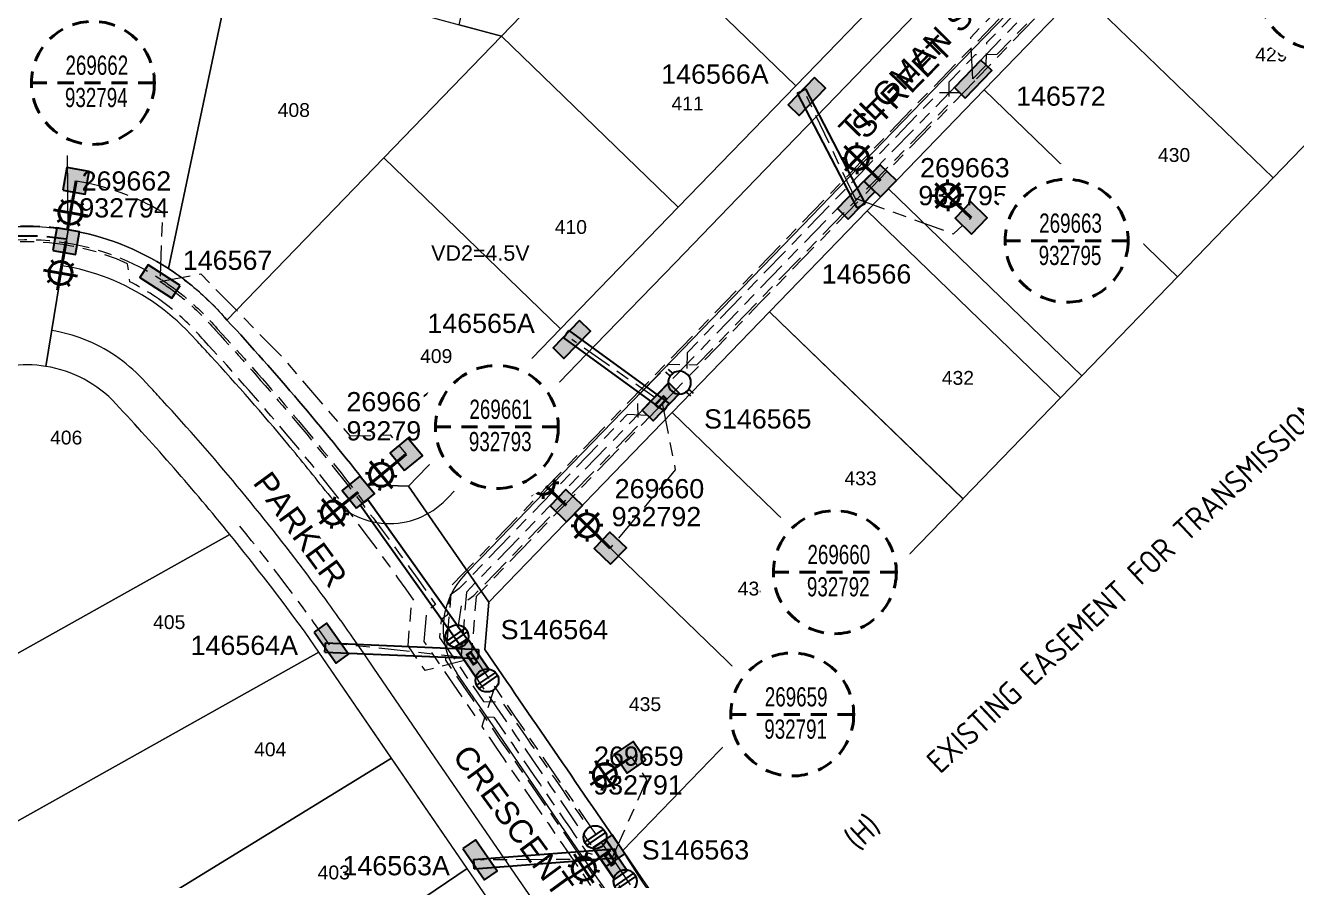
# Model space of a CAD drawing. Header units: metres. Extents: x 286940 to 288014, y 6148948 to 6150082.
# Drawn here: x 287257.1 to 287422.5, y 6149432.1 to 6149543.3 of the extents above; entities that cross this region are included whole.
import ezdxf
from ezdxf.enums import TextEntityAlignment as Align

# ---------------------------------------------------------------- set-up
doc = ezdxf.new("R2010")
doc.units = ezdxf.units.M
for name, pattern in [('Cable Exist UG', [8.2, 4, -1.2, 1.8, -1.2]), ('Dash', [5, 3, -2]), ('DASHED', [0.75, 0.5, -0.25]), ('IE Trench LV', [6.5, 5, -1.5])]:
    doc.linetypes.add(name, pattern=pattern)
doc.layers.get('0').update_dxf_attribs({"color": 6})
for name, color, linetype in [('_User Dimensions', 7, 'Continuous'), ('_User Miscellaneous10', 7, 'Continuous'), ('_User Miscellaneous12', 7, 'Continuous'), ('_User Stage 5 Easements', 7, 'Continuous'), ('_User Stage 5 HV', 7, 'Continuous'), ('_User Stage 5 LV', 7, 'Continuous'), ('Equip_LV_EXT', 7, 'Continuous'), ('Equip_SP_SL_EXT', 7, 'Continuous'), ('Notes', 7, 'Continuous'), ('Notes_LV_MISC', 7, 'Continuous'), ('Notes_SL_MISC', 7, 'Continuous'), ('Panels_LV_SL_NEW', 2, 'Continuous'), ('SupportsUG_SP_LV_SL_EXT', 7, 'Continuous'), ('UG_Details_SP_MISC', 7, 'Continuous')]:
    doc.layers.add(name, color=color, linetype=linetype)
doc.layers.add('_User Kerbs', color=2, linetype='Continuous', lineweight=5)
doc.layers.add('Cadastre Roads_SP_NEW', color=251, linetype='Continuous', lineweight=5)
doc.styles.add('COLUMN_LABEL', font='arial.ttf')
doc.styles.add('iecARIAL', font='arial.ttf', dxfattribs={"height": 2})
doc.styles.add('LotNum', font='isocp.shx', dxfattribs={"height": 1.8})
doc.styles.add('POLE_LABEL', font='arial.ttf')
doc.styles.add('RoadName', font='arial.ttf', dxfattribs={"height": 2.5})
doc.styles.get("Standard").update_dxf_attribs({"font": 'arial.ttf'})
doc.linetypes.add('Cable New UG', pattern='A,7,-0.25,["x",Standard,S=2,R=0,X=0.2,Y=-0.8],-2.1', length=9.35)

# ---------------------------------------------------------------- blocks, each defined once
blk = doc.blocks.new('*U91')
for tag, height, flags, p in [('ASSET_NUM', 2.5, 8, (2, 4)), ('STREET_CODE', 0.2, 9, (1.5, 2))]:
    blk.add_attdef(tag, text='', height=height, dxfattribs=dict(flags=flags)).set_placement(p, align=Align.MIDDLE_LEFT)
blk.add_wipeout([(-2.47, 0.99), (2.47, 0.99), (2.47, -0.99), (-2.47, -0.99)])
at = {"lineweight": -3}
blk.add_lwpolyline([(-2.47, 0.99), (2.47, 0.99), (2.47, -0.99), (-2.47, -0.99)], close=True, dxfattribs=at)
for tag, flags, p in [('OWNED_BY', 9, (1.5, 1.8)), ('OPERATED_BY', 9, (1.5, 1.6)), ('STATE', 9, (1.5, 1.2)), ('SUPPORT_TYPE', 9, (1.5, 1)), ('SUBURB', 9, (1.5, 0.2)), ('STREETNAME', 9, (1.5, 0)), ('MAINTAINED_BY', 9, (1.5, 1.4)), ('USAGE', 9, (1.5, 0.8)), ('LEGEND', 9, (1.5, 0.6)), ('PARENT', 9, (1.5, 0.4)), ('Z', 1, (1.5, -0.6)), ('LOCATION', 9, (1.5, -0.2)), ('NOTES', 9, (1.5, -0.4))]:
    blk.add_attdef(tag, text='', height=0.2, dxfattribs=dict(flags=flags)).set_placement(p, align=Align.MIDDLE_LEFT)
blk = doc.blocks.new('*U90')
for tag, p, flags in [('OPERATED_BY', (1.05, -2.9), 9), ('ORIENTATION', (1.06, -3.43), 9), ('OWNED_BY', (1.06, -3.19), 9), ('MAINTAINED_BY', (1.07, -2.66), 9), ('STATE', (1.05, -4.13), 9), ('SWITCH_TYPE', (1.05, -4.38), 9), ('Z', (1.06, -4.88), 9), ('LEGEND', (1.06, -4.64), 9), ('USAGE', (1.07, -3.68), 9), ('NOTES', (1.07, -3.88), 1)]:
    blk.add_attdef(tag, p, '', height=0.2, dxfattribs=dict(flags=flags))
blk.add_wipeout([(-1.17, 0.93), (-1.28, 0.78), (-1.36, 0.61), (-1.43, 0.44), (-1.47, 0.25), (-1.49, 0.07), (-1.49, -0.12), (-1.46, -0.31), (-1.41, -0.49), (-1.34, -0.66), (-1.25, -0.82), (-1.13, -0.97), (-1, -1.11), (-0.86, -1.22), (-0.7, -1.32), (-0.53, -1.4), (-0.35, -1.45), (-0.16, -1.49), (0.03, -1.49), (0.21, -1.48), (0.4, -1.44), (0.57, -1.38), (0.74, -1.3), (0.9, -1.19), (1.04, -1.07), (1.17, -0.93), (1.28, -0.78), (1.36, -0.61), (1.43, -0.44), (1.47, -0.25), (1.49, -0.07), (1.49, 0.12), (1.46, 0.31), (1.41, 0.49), (1.34, 0.66), (1.25, 0.82), (1.13, 0.97), (1, 1.11), (0.86, 1.22), (0.7, 1.32), (0.53, 1.4), (0.35, 1.45), (0.16, 1.49), (-0.03, 1.49), (-0.21, 1.48), (-0.4, 1.44), (-0.57, 1.38), (-0.74, 1.3), (-0.9, 1.19), (-1.04, 1.07)])
for p, q in [((-0.25, 1.47), (-0.25, 2.22)), ((0.25, 1.47), (0.25, 2.22)), ((-0.25, -1.47), (-0.25, -2.22)), ((0.25, -1.47), (0.25, -2.22))]:
    blk.add_line(p, q)
blk.add_lwpolyline([(1.49, 0, 1), (-1.49, 0, 1)], format="xyb", close=True)
at = {"flags": 9}
for tag, p in [('OPERATING_VOLTAGE', (1.08, -1.64)), ('NO_PHASES', (1.07, -1.92)), ('CONSTRUCTED_VOLTAGE', (1.07, -2.19)), ('ACTUAL_STATUS', (1.09, -2.43))]:
    blk.add_attdef(tag, p, '', height=0.2, dxfattribs=at)
blk = doc.blocks.new('PANEL_NEW')
at = {"layer": 'Panels_LV_SL_NEW'}
h = blk.add_hatch(color=256, dxfattribs=at)
h.paths.add_polyline_path([(-0.8, -0.32), (0.8, -0.32), (0.8, 0.32), (-0.8, 0.32)])
h.paths.add_polyline_path([(-0.72, 0.24), (0.72, 0.24), (0.72, -0.24), (-0.72, -0.24)], flags=16)
for points in [[(-0.8, -0.32), (0.8, -0.32), (0.8, 0.32), (-0.8, 0.32)], [(-0.72, -0.24), (0.72, -0.24), (0.72, 0.24), (-0.72, 0.24)]]:
    blk.add_lwpolyline(points, close=True)
blk.add_attdef('PARENT', (1.52, -2.43), '', height=2.5, rotation=90)
for tag, flags, p in [('CONNECTOR_TYPE', 9, (1.5, 0)), ('CONSTRUCTED_VOLTAGE', 9, (1.5, -0.2)), ('OPERATING_VOLTAGE', 9, (1.5, -0.6)), ('ORIENTATION', 9, (1.5, -0.8)), ('OWNED_BY', 9, (1.5, -1)), ('OPERATED_BY', 9, (1.5, -1.2)), ('STATE', 9, (1.5, -1.6)), ('NO_PHASES', 9, (1.5, -0.4)), ('MAINTAINED_BY', 9, (1.5, -1.4)), ('Z', 1, (1.5, -2.2)), ('USAGE', 9, (1.5, -1.8)), ('NOTES', 9, (1.5, -2))]:
    blk.add_attdef(tag, text='', height=0.2, dxfattribs=dict(flags=flags)).set_placement(p, align=Align.MIDDLE_LEFT)
blk = doc.blocks.new('*U40')
blk.add_blockref('*U91', (0, 2.01))
for tag, flags, p in [('STREET_CODE', 9, (1.5, 0)), ('OWNED_BY', 9, (1.5, -0.2)), ('OPERATED_BY', 9, (1.5, -0.4)), ('STATE', 9, (1.5, -0.8)), ('SUPPORT_TYPE', 9, (1.5, -1)), ('MAINTAINED_BY', 9, (1.5, -0.6)), ('USAGE', 9, (1.5, -1.2)), ('LEGEND', 9, (1.5, -1.4)), ('PARENT', 9, (1.5, -1.6)), ('SUBURB', 9, (1.5, -1.8)), ('STREETNAME', 9, (1.5, -2)), ('Z', 1, (1.5, -2.6)), ('LOCATION', 9, (1.5, -2.2)), ('NOTES', 9, (1.5, -2.4))]:
    blk.add_attdef(tag, text='', height=0.2, dxfattribs=dict(flags=flags)).set_placement(p, align=Align.MIDDLE_LEFT)
blk.add_blockref('PANEL_NEW', (0, 2.01))
at = {"flags": 8}
blk.add_attdef('ASSET_NUM', text='', height=2.5, dxfattribs=at).set_placement((2, 4.78), align=Align.MIDDLE_LEFT)
blk.add_blockref('*U90', (3.47, 2.01))
blk = doc.blocks.new('*U89')
for tag, p, flags in [('OPERATED_BY', (0.87, -3.08), 9), ('OWNED_BY', (0.88, -3.37), 9), ('ACTUAL_STATUS', (0.9, -2.61), 9), ('MAINTAINED_BY', (0.89, -2.84), 9), ('ORIENTATION', (0.87, -3.62), 9), ('STATE', (0.86, -4.31), 9), ('SWITCH_TYPE', (0.86, -4.56), 9), ('Z', (0.87, -5.06), 9), ('USAGE', (0.88, -3.86), 9), ('LEGEND', (0.87, -4.82), 9), ('NOTES', (0.88, -4.06), 1)]:
    blk.add_attdef(tag, p, '', height=0.2, dxfattribs=dict(flags=flags))
blk.add_wipeout([(-1.06, 1.06), (-1.18, 0.92), (-1.29, 0.76), (-1.37, 0.59), (-1.43, 0.42), (-1.48, 0.23), (-1.49, 0.05), (-1.49, -0.14), (-1.46, -0.33), (-1.41, -0.51), (-1.33, -0.68), (-1.24, -0.84), (-1.12, -0.99), (-0.99, -1.12), (-0.84, -1.24), (-0.68, -1.33), (-0.51, -1.41), (-0.33, -1.46), (-0.14, -1.49), (0.05, -1.49), (0.23, -1.48), (0.42, -1.43), (0.59, -1.37), (0.76, -1.29), (0.92, -1.18), (1.06, -1.06), (1.18, -0.92), (1.29, -0.76), (1.37, -0.59), (1.43, -0.42), (1.48, -0.23), (1.49, -0.05), (1.49, 0.14), (1.46, 0.33), (1.41, 0.51), (1.33, 0.68), (1.24, 0.84), (1.12, 0.99), (0.99, 1.12), (0.84, 1.24), (0.68, 1.33), (0.51, 1.41), (0.33, 1.46), (0.14, 1.49), (-0.05, 1.49), (-0.23, 1.48), (-0.42, 1.43), (-0.59, 1.37), (-0.76, 1.29), (-0.92, 1.18)])
for p, q in [((-0.25, -1.48), (-0.25, 1.48)), ((0.25, -1.48), (0.25, 1.48))]:
    blk.add_line(p, q)
blk.add_circle((0, 0), 1.5)
at = {"flags": 9}
blk.add_attdef('TYPE', text='', height=0.2, dxfattribs=at).set_placement((0.88, -1.45), align=Align.MIDDLE_LEFT)
for tag, p in [('OPERATING_VOLTAGE', (0.89, -1.82)), ('NO_PHASES', (0.88, -2.1)), ('CONSTRUCTED_VOLTAGE', (0.89, -2.37))]:
    blk.add_attdef(tag, p, '', height=0.2, dxfattribs=at)
blk = doc.blocks.new('*U39')
blk.add_blockref('*U91', (0, 2.01))
for tag, flags, p in [('STATE', 9, (1.5, -0.8)), ('SUPPORT_TYPE', 9, (1.5, -1)), ('MAINTAINED_BY', 9, (1.5, -0.6)), ('USAGE', 9, (1.5, -1.2)), ('LEGEND', 9, (1.5, -1.4)), ('PARENT', 9, (1.5, -1.6)), ('SUBURB', 9, (1.5, -1.8)), ('STREETNAME', 9, (1.5, -2)), ('Z', 1, (1.5, -2.6)), ('LOCATION', 9, (1.5, -2.2)), ('NOTES', 9, (1.5, -2.4))]:
    blk.add_attdef(tag, text='', height=0.2, dxfattribs=dict(flags=flags)).set_placement(p, align=Align.MIDDLE_LEFT)
for name, p in [('*U89', (-3.47, 2.02)), ('*U89', (3.47, 2.01)), ('PANEL_NEW', (0, 2.01))]:
    blk.add_blockref(name, p)
for tag, height, flags, p in [('ASSET_NUM', 2.5, 8, (2, 4.78)), ('STREET_CODE', 0.2, 9, (1.5, 0)), ('OWNED_BY', 0.2, 9, (1.5, -0.2)), ('OPERATED_BY', 0.2, 9, (1.5, -0.4))]:
    blk.add_attdef(tag, text='', height=height, dxfattribs=dict(flags=flags)).set_placement(p, align=Align.MIDDLE_LEFT)
blk = doc.blocks.new('*U14')
blk.add_hatch(color=256).paths.add_polyline_path([(-2.475, 3), (-2.475, 1.02), (2.475, 1.02), (2.475, 3)])
blk.add_lwpolyline([(-2.475, 1.02), (2.475, 1.02), (2.475, 3), (-2.475, 3)], close=True)
at = {"style": 'iecARIAL', "flags": 8}
blk.add_attdef('ASSET_NUM', (1.5, 3.5), '', height=2.5, dxfattribs=at)
for tag, p, flags in [('OWNED_BY', (0, -0.2), 9), ('STATE', (0, -0.4), 9), ('SUPPORT_TYPE', (0, -0.6), 9), ('STREETNAME', (0, -1.8), 9), ('USAGE', (0, -0.8), 9), ('LEGEND', (0, -1), 9), ('LOCATION', (0, -1.2), 9), ('NOTES', (0, -1.4), 9), ('PARENT', (0, -1.6), 9), ('SUBURB', (0, -2), 1)]:
    blk.add_attdef(tag, p, '', height=0.2, dxfattribs=dict(flags=flags))
blk = doc.blocks.new('COLUMN_EXT')
blk.add_hatch(color=256).paths.add_polyline_path([(-1.49, 1.48), (-1.49, -1.49), (1.48, -1.49), (1.48, 1.48)])
blk.add_lwpolyline([(-1.49, -1.49), (1.48, -1.49), (1.48, 1.48), (-1.49, 1.48)], close=True)
for tag, height, style, flags, p in [('ASSET_NUM', 2.5, 'COLUMN_LABEL', 8, (2, 2)), ('STRUCTURE_PLANT_NUMBER', 0.2, 'POLE_LABEL', 9, (1.81, 0.03)), ('STREET_CODE', 0.2, 'COLUMN_LABEL', 9, (1.81, -0.2))]:
    blk.add_attdef(tag, text='', height=height, dxfattribs=dict(style=style, flags=flags)).set_placement(p, align=Align.MIDDLE_LEFT)
at = {"flags": 9}
for tag, p in [('COLUMN_TYPE', (1.81, -0.4)), ('OWNED_BY', (1.81, -0.6)), ('STATE', (1.81, -0.8)), ('USAGE', (1.81, -1)), ('STREETNAME', (1.81, -1.6)), ('LEGEND', (1.81, -1.2)), ('LOCATION', (1.81, -1.4)), ('SUBURB', (1.81, -1.8)), ('NOTES', (1.81, -2))]:
    blk.add_attdef(tag, text='', height=0.2, dxfattribs=at).set_placement(p, align=Align.MIDDLE_LEFT)
at = {"flags": 1}
blk.add_attdef('Z', (1.81, -2.35), '', height=0.2, dxfattribs=at)
blk = doc.blocks.new('SL_LANTERN_EXT')
at = {"lineweight": 40}
for p, q in [((-1.46, 5.68), (-1.06, 5.28)), ((0, 1.97), (0, 6.47)), ((1.46, 5.68), (1.06, 5.28)), ((-2.25, 4.22), (2.25, 4.22)), ((-1.46, 2.76), (-1.06, 3.16)), ((0, 0), (0, 2.72)), ((1.46, 2.76), (1.06, 3.16))]:
    blk.add_line(p, q, dxfattribs=at)
blk.add_circle((0, 4.22), 1.5, dxfattribs=at)
at = {"style": 'iecARIAL', "flags": 8}
blk.add_attdef('ASSET_NUM', (1.5, 1.5), '', height=2.5, dxfattribs=at)
for tag, p, height, flags in [('OPERATING_VOLTAGE', (0.98, -1.65), 0.2, 9), ('ORIENTATION', (0.98, -1.85), 0.2, 9), ('CONSTRUCTED_VOLTAGE', (0.98, -0.65), 0.2, 9), ('CONTROL_TYPE', (0.98, -0.85), 0.2, 9), ('LANTERN_PURPOSE', (0.98, -1.05), 0.2, 9), ('LANTERN_TYPE', (0.98, -1.25), 0.2, 9), ('NO_PHASES', (0.98, -1.45), 0.2, 9), ('LNUMBER', (2.18, -3.25), 2.5, 8), ('OWNED_BY', (0.98, -2.05), 0.2, 9), ('STATE', (0.98, -2.25), 0.2, 9), ('USAGE', (0.98, -2.45), 0.2, 9), ('CEXIST', (0.98, -2.65), 0.2, 9), ('CNEW', (0.98, -2.85), 0.2, 9), ('CNUMBER', (0.98, -3.05), 0.2, 9), ('CREMOVE', (0.98, -3.25), 0.2, 9), ('CREPLACE', (0.98, -3.45), 0.2, 9), ('LKINGHEIGHT', (0.98, -3.65), 0.2, 9), ('LBRACKET', (0.98, -3.85), 0.2, 9), ('LBRACKETVOCAB', (0.98, -4.05), 0.2, 9), ('LCATEGORY', (0.98, -4.25), 0.2, 9), ('LCHARGE1', (0.98, -4.45), 0.2, 9), ('LCHARGE1PERCENT', (0.98, -4.65), 0.2, 9), ('LCHARGE2', (0.98, -4.85), 0.2, 9), ('LCHARGE2PERCENT', (0.98, -5.05), 0.2, 9), ('LCHARGE3', (0.98, -5.25), 0.2, 9), ('LCHARGE3PERCENT', (0.98, -5.45), 0.2, 9), ('LEXIST', (0.98, -5.65), 0.2, 9), ('LLAMP', (0.98, -5.85), 0.2, 9), ('LLAMPVOCAB', (0.98, -6.05), 0.2, 9), ('LMAST', (0.98, -6.25), 0.2, 9), ('LMASTVOCAB', (0.98, -6.45), 0.2, 9), ('LNEW', (0.98, -6.65), 0.2, 9), ('LANTNUMBER', (0.98, -6.85), 0.2, 9), ('LOUTREACH', (0.98, -7.25), 0.2, 9), ('LOUTREACHVOCAB', (0.98, -7.45), 0.2, 9), ('LRATECODE', (0.98, -7.65), 0.2, 9), ('LREMOVE', (0.98, -7.85), 0.2, 9), ('LREPLACE', (0.98, -8.05), 0.2, 9), ('LTYPE', (0.98, -8.25), 0.2, 9), ('LTYPEVOCAB', (0.98, -8.45), 0.2, 9), ('STREETNAME', (0.98, -9.25), 0.2, 9), ('SUBURB', (0.98, -9.45), 0.2, 1), ('LEGEND', (0.98, -8.65), 0.2, 9), ('LOCATION', (0.98, -8.85), 0.2, 9), ('NOTES', (0.98, -9.05), 0.2, 9)]:
    blk.add_attdef(tag, p, '', height=height, dxfattribs=dict(flags=flags))
blk = doc.blocks.new('SLANTERN_NUM_EXT')
blk.add_wipeout([(-0.31, 10), (-0.94, 9.96), (-1.57, 9.88), (-2.18, 9.76), (-2.79, 9.61), (-3.39, 9.41), (-3.97, 9.18), (-4.54, 8.91), (-5.09, 8.61), (-5.62, 8.27), (-6.13, 7.91), (-6.62, 7.5), (-7.07, 7.07), (-7.5, 6.62), (-7.91, 6.13), (-8.27, 5.62), (-8.61, 5.09), (-8.91, 4.54), (-9.18, 3.97), (-9.41, 3.39), (-9.61, 2.79), (-9.76, 2.18), (-9.88, 1.57), (-9.96, 0.94), (-10, 0.31), (-10, -0.31), (-9.96, -0.94), (-9.88, -1.57), (-9.76, -2.18), (-9.61, -2.79), (-9.41, -3.39), (-9.18, -3.97), (-8.91, -4.54), (-8.61, -5.09), (-8.27, -5.62), (-7.91, -6.13), (-7.5, -6.62), (-7.07, -7.07), (-6.62, -7.5), (-6.13, -7.91), (-5.62, -8.27), (-5.09, -8.61), (-4.54, -8.91), (-3.97, -9.18), (-3.39, -9.41), (-2.79, -9.61), (-2.18, -9.76), (-1.57, -9.88), (-0.94, -9.96), (-0.31, -10), (0.31, -10), (0.94, -9.96), (1.57, -9.88), (2.18, -9.76), (2.79, -9.61), (3.39, -9.41), (3.97, -9.18), (4.54, -8.91), (5.09, -8.61), (5.62, -8.27), (6.13, -7.91), (6.62, -7.5), (7.07, -7.07), (7.5, -6.62), (7.91, -6.13), (8.27, -5.62), (8.61, -5.09), (8.91, -4.54), (9.18, -3.97), (9.41, -3.39), (9.61, -2.79), (9.76, -2.18), (9.88, -1.57), (9.96, -0.94), (10, -0.31), (10, 0.31), (9.96, 0.94), (9.88, 1.57), (9.76, 2.18), (9.61, 2.79), (9.41, 3.39), (9.18, 3.97), (8.91, 4.54), (8.61, 5.09), (8.27, 5.62), (7.91, 6.13), (7.5, 6.62), (7.07, 7.07), (6.62, 7.5), (6.13, 7.91), (5.62, 8.27), (5.09, 8.61), (4.54, 8.91), (3.97, 9.18), (3.39, 9.41), (2.79, 9.61), (2.18, 9.76), (1.57, 9.88), (0.94, 9.96), (0.31, 10)])
at = {"linetype": 'Dash', "lineweight": 40, "ltscale": 0.7}
blk.add_line((8, 0), (-8, 0), dxfattribs=at)
blk.add_circle((0, 0), 8, dxfattribs=at)
at = {"lineweight": 40, "width": 0.7}
for tag, p in [('SNUMBER', (0.51, 1.05)), ('CNUMBER', (0.44, -3.15))]:
    blk.add_attdef(tag, text='', height=2.5, dxfattribs=at).set_placement(p, align=Align.CENTER)
at = {"lineweight": 40, "flags": 1}
blk.add_attdef('Z', (0, 0), '', height=0.2, dxfattribs=at)

msp = doc.modelspace()

# ---------------------------------------------------------------- linework, layer by layer
at = {"layer": '_User Kerbs', "color": 251, "linetype": 'Continuous', "flags": 128}
msp.add_lwpolyline([(287296.4252, 6149482.43045, 0.006796979), (287291.22536, 6149488.86389, 0.012500651), (287281.21379, 6149500.31686, 0.002101681), (287279.47481, 6149502.19272), (287278.56279, 6149503.16828, 0.111888537), (287267.85692, 6149510.43289, 0.05303318), (287261.88521, 6149512.06875, 0.05303318)], format="xyb", dxfattribs=at)
at = {"layer": '_User Kerbs', "color": 251, "linetype": 'Continuous', "elevation": 38.62549}
msp.add_lwpolyline([(287296.4252, 6149482.43045, 0.107079083), (287299.76267, 6149479.66865, 0.107079083), (287303.94391, 6149478.53572, 0.107079083), (287308.21913, 6149479.23482, 0.107079083), (287311.82171, 6149481.64058)], format="xyb", dxfattribs=at)
at = {"layer": '_User Miscellaneous10'}
for p, q in [((287357.52019, 6149534.50374), (287358.05236, 6149534.78084)), ((287357.52019, 6149534.50374), (287365.29067, 6149519.58057)), ((287358.58454, 6149535.05795), (287358.05236, 6149534.78084)), ((287358.58454, 6149535.05795), (287366.35502, 6149520.13478)), ((287365.29067, 6149519.58057), (287365.82285, 6149519.85767)), ((287366.35502, 6149520.13478), (287365.82285, 6149519.85767)), ((287327.11138, 6149502.667), (287327.46441, 6149503.15215)), ((287327.81743, 6149503.6373), (287327.46441, 6149503.15215)), ((287300.65553, 6149480.91672), (287301.14403, 6149481.2651)), ((287301.63253, 6149481.61348), (287301.14403, 6149481.2651)), ((287296.10943, 6149463.0035), (287296.08382, 6149462.40404)), ((287296.0582, 6149461.80459), (287296.08382, 6149462.40404)), ((287315.38045, 6149434.81147), (287315.42635, 6149434.21323)), ((287315.47226, 6149433.61499), (287315.42635, 6149434.21323))]:
    msp.add_line(p, q, dxfattribs=at)
at = {"layer": '_User Miscellaneous12', "lineweight": 0}
for points in [[(287322.91502, 6149583.87068), (287352.87597, 6149576.92701), (287334.31646, 6149557.73574), (287319.02253, 6149541.92133), (287313.53857, 6149543.41267)], [(287406.72972, 6149560.68876), (287431.89576, 6149536.36486), (287419.44518, 6149523.49028), (287394.28597, 6149547.82162)], [(287394.28597, 6149547.82162), (287419.45201, 6149523.49772), (287407.00143, 6149510.62314), (287381.84223, 6149534.95449)], [(287381.84223, 6149534.95449), (287407.00827, 6149510.63058), (287394.55769, 6149497.756), (287369.39848, 6149522.08735)], [(287366.61776, 6149519.21201), (287391.78096, 6149494.88555), (287379.08295, 6149481.75475), (287353.92091, 6149506.08353)]]:
    msp.add_lwpolyline(points, close=True, dxfattribs=at)
for points in [[(287352.87597, 6149576.92701, -0.147875604), (287364.01804, 6149570.6967), (287374.8894, 6149559.40826), (287374.88338, 6149553.65177), (287357.31916, 6149535.48994), (287334.31646, 6149557.73574)], [(287283.31746, 6149505.00141, 0.070976248), (287275.69468, 6149511.69738), (287284.08066, 6149551.42344), (287298.81247, 6149547.41728), (287313.53857, 6149543.41267), (287319.02247, 6149541.92138)]]:
    msp.add_lwpolyline(points, format="xyb", close=True, dxfattribs=at)
for points in [[(287334.31646, 6149557.73574), (287357.31916, 6149535.48994), (287342.02518, 6149519.67558), (287319.02247, 6149541.92138), (287334.31646, 6149557.73574)], [(287319.02253, 6149541.92133), (287342.02518, 6149519.67558), (287326.73119, 6149503.86122), (287303.72848, 6149526.10703), (287319.02253, 6149541.92133)], [(287369.39848, 6149522.08735), (287366.61776, 6149519.21201), (287391.78096, 6149494.88555), (287394.55769, 6149497.756), (287369.39848, 6149522.08735)], [(287261.80598, 6149421.62138), (287304.71877, 6149448.0166), (287295.26412, 6149461.79672), (287251.96984, 6149437.55781), (287261.80592, 6149421.62147)], [(287272.11219, 6149404.92335), (287314.58528, 6149433.63617), (287304.71877, 6149448.0166), (287261.80598, 6149421.62138), (287272.11219, 6149404.92335)], [(287284.3494, 6149389.30964), (287317.84754, 6149418.43621), (287322.03989, 6149422.7711), (287314.58528, 6149433.63617), (287272.11219, 6149404.92335), (287284.3494, 6149389.30964)]]:
    msp.add_lwpolyline(points, dxfattribs=at)
for points in [[(287262.64539, 6149516.73767), (287262.33742, 6149551.2293), (287266.08098, 6149551.26273), (287284.08066, 6149551.42344), (287275.69468, 6149511.69738, 0.103971266), (287262.64539, 6149516.73767, -12.364715543)], [(287303.72848, 6149526.10703), (287326.73116, 6149503.8612), (287306.94643, 6149483.4032), (287301.55374, 6149483.55733, 0.020707249), (287283.31746, 6149505.00141), (287303.72848, 6149526.10703)], [(287243.32654, 6149454.49383), (287283.69232, 6149477.09318, 0.0175245), (287268.86949, 6149494.10628, 0.165908569), (287259.75279, 6149498.97161, 0.149743079), (287250.46581, 6149497.70189, -0.022791194), (287235.78432, 6149490.5107), (287235.70747, 6149469.42293), (287243.32654, 6149454.49383)], [(287251.96984, 6149437.55781), (287295.26412, 6149461.79672), (287293.47668, 6149464.40191, 0.012443728), (287283.69232, 6149477.09318), (287243.32654, 6149454.49383), (287251.96984, 6149437.55781)]]:
    msp.add_lwpolyline(points, format="xyb", dxfattribs=at)
at = {"layer": '_User Stage 5 Easements', "linetype": 'DASHED', "ltscale": 5, "flags": 128}
msp.add_lwpolyline([(287245.18083, 6149513.70201, -0.135231938), (287262.45041, 6149515.54203), (287262.64434, 6149516.73397, 0.134792634), (287244.74181, 6149514.81882), (287245.18083, 6149513.70201)], format="xyb", dxfattribs=at)
at = {"layer": 'Cadastre Roads_SP_NEW', "color": 2, "flags": 128}
for points in [[(287262.64539, 6149516.73767), (287259.75279, 6149498.97161, 0.149743078), (287250.46581, 6149497.70189, 0.022552419), (287243.20702, 6149493.93899, -0.045366932), (287235.78432, 6149490.5107, -0.008955782), (287209.96943, 6149481.83843, -0.075027992), (287183.06922, 6149477.59635), (287129.58415, 6149477.79176), (287123.15116, 6149477.91816), (287116.73215, 6149478.34711, -0.056566732), (287072.3298, 6149486.00461), (287060.479, 6149489.08306, -0.309567617), (287039.07371, 6149513.89539, -0.309567617)], [(287056.90171, 6149516.70669, 0.329930137), (287065.0814, 6149506.48472), (287081.51115, 6149502.13937, 0.046729124), (287116.6496, 6149496.2822, 0.008515969), (287123.14558, 6149495.9262, 0.008515968), (287129.64991, 6149495.79164), (287182.42816, 6149495.59881, 0.013324188), (287190.78683, 6149496.49692, 0.016465057), (287199.83218, 6149498.01807, 0.015229008), (287208.74807, 6149500.1056, 0.033330301), (287226.65563, 6149506.18111, 0.026657256), (287240.86579, 6149512.99329, -0.015270648), (287242.79046, 6149513.97043, -0.016480136), (287244.77325, 6149514.82348, -0.066371489), (287253.58011, 6149516.98598, -0.068165061), (287262.67584, 6149516.73228)]]:
    msp.add_lwpolyline(points, format="xyb", dxfattribs=at)
at = {"layer": 'Notes_LV_MISC', "color": 7, "linetype": 'Cable Exist UG', "lineweight": 0, "flags": 128}
for points in [[(287313.24426, 6149463.85386), (287313.8463, 6149468.00963), (287315.4497, 6149469.18033), (287327.09803, 6149481.2246), (287336.86037, 6149491.31939), (287336.7683, 6149495.11985), (287340.81024, 6149499.27362), (287344.45371, 6149499.17103), (287352.48608, 6149507.47646), (287365.18009, 6149520.60238), (287367.96081, 6149523.47771), (287377.28663, 6149533.12084), (287377.28663, 6149535.99779), (287380.70236, 6149539.52973), (287383.54714, 6149539.59436), (287392.8483, 6149549.21199), (287405.2919, 6149562.07897), (287433.16128, 6149591.70531), (287433.10352, 6149594.56286), (287435.22847, 6149596.82176, 0.028244535), (287441.20304, 6149604.76304, 0.015085476), (287445.31194, 6149611.23113), (287452.45539, 6149609.59185), (287450.08881, 6149599.27867), (287466.75091, 6149595.45519), (287467.78101, 6149599.94419), (287467.781, 6149599.94419)], [(287380.36862, 6149536.37961), (287382.08919, 6149538.15872), (287382.20837, 6149541.12106), (287404.43414, 6149564.08608), (287431.82708, 6149593.20595), (287434.67575, 6149593.31525), (287436.72159, 6149595.49007, 0.02837262), (287442.86234, 6149603.64645, 0.012237695), (287446.27831, 6149608.95738), (287450.05875, 6149608.08985), (287447.69216, 6149597.77665), (287468.25293, 6149593.05854), (287470.61948, 6149603.37159), (287468.67015, 6149603.81892)], [(287380.36862, 6149536.37961), (287380.08919, 6149541.77265), (287389.97296, 6149551.99271), (287394.34084, 6149556.5092), (287372.66126, 6149579.02052, 0.043107569), (287368.25491, 6149582.87013, 0.043098927), (287363.25366, 6149585.90731, 0.059160336), (287355.69652, 6149588.59271), (287339.99395, 6149592.23166), (287328.63914, 6149594.86304), (287327.16019, 6149597.24848)], [(287263.68476, 6149523.12141, -0.092695233), (287274.92885, 6149519.06227), (287274.60022, 6149510.01144)], [(287315.20798, 6149460.99175), (287309.08598, 6149459.40503), (287306.87238, 6149462.63092), (287307.33819, 6149468.18546), (287307.70403, 6149468.45418, 0.024389907), (287289.61162, 6149491.87531, 0.010427485), (287280.33198, 6149502.33812, 0.040980066), (287276.44871, 6149506.17457, 0.057813699), (287270.67244, 6149509.97489), (287270.39017, 6149512.32616, 0.066084151), (287262.32398, 6149514.76446, 0.134792633), (287245.47454, 6149512.96197, -0.134792633)], [(287274.61602, 6149510.01299, -0.030317582), (287277.73319, 6149507.70757, -0.04071567), (287281.82496, 6149503.66941, -0.010399142), (287291.13404, 6149493.17232, -0.025540821), (287310.45719, 6149467.99485), (287309.25518, 6149467.11197), (287308.92498, 6149463.17447), (287315.6318, 6149453.40058), (287318.0545, 6149453.3253, 0.000006362), (287330.13385, 6149435.7198), (287333.17539, 6149434.86082)], [(287338.06165, 6149492.57563), (287335.40481, 6149492.7306), (287325.66035, 6149482.61495), (287313.51629, 6149470.0581), (287312.36429, 6149469.21195), (287311.96348, 6149466.6197), (287311.17218, 6149466.03848), (287310.97758, 6149463.71803), (287316.70726, 6149455.36813), (287319.13005, 6149455.29284, 0.000006448), (287331.37367, 6149437.44788), (287331.37367, 6149437.44788)], [(287317.16004, 6149458.12177), (287318.04151, 6149456.91917), (287316.46694, 6149452.11902), (287316.46694, 6149452.11902, 0.000465617), (287331.80636, 6149429.75199), (287337.39265, 6149428.72538, 0.036437232), (287370.16616, 6149388.86203), (287370.16616, 6149388.86203), (287373.10863, 6149392.23422)]]:
    msp.add_lwpolyline(points, format="xyb", dxfattribs=at)
for points in [[(287338.06165, 6149492.57563), (287342.1952, 6149496.84982), (287343.20601, 6149497.94996), (287343.23223, 6149500.78493), (287351.04841, 6149508.86682), (287363.74242, 6149521.99274), (287366.52314, 6149524.86808), (287375.92523, 6149534.59006), (287378.64804, 6149534.60049)], [(287365.18009, 6149520.60238), (287365.18009, 6149520.60238), (287358.764, 6149534.0926), (287358.764, 6149534.0926)], [(287365.06491, 6149520.8445), (287377.83204, 6149516.21409), (287380.14939, 6149518.27614)], [(287274.59997, 6149510.00455), (287279.91211, 6149510.99172), (287290.69308, 6149500.00023), (287299.2922, 6149489.93332), (287304.54309, 6149490.05394), (287306.65007, 6149487.5398)], [(287339.78925, 6149494.348), (287339.78925, 6149494.348), (287328.17606, 6149502.46393), (287328.17606, 6149502.46393)], [(287315.20798, 6149460.99175), (287315.20798, 6149460.99175), (287296.9006, 6149462.96379), (287296.9006, 6149462.96379)], [(287333.16041, 6149434.84381), (287333.16041, 6149434.84381), (287316.24269, 6149434.77332), (287316.24269, 6149434.77332)]]:
    msp.add_lwpolyline(points, dxfattribs=at)
at = {"layer": 'UG_Details_SP_MISC', "color": 7, "linetype": 'Cable Exist UG', "lineweight": 0, "flags": 128}
for points in [[(287405.50768, 6149561.87055), (287393.06395, 6149549.00343), (287380.83988, 6149536.36344)], [(287380.62021, 6149536.1363), (287368.17646, 6149523.26916), (287365.6161, 6149520.62168)]]:
    msp.add_lwpolyline(points, dxfattribs=at)
for points in [[(287245.36479, 6149513.24118, -0.134792633), (287262.37219, 6149515.06056, -0.103913853), (287274.76888, 6149510.27143)], [(287274.83945, 6149510.22549, -0.029762958), (287277.92587, 6149507.93752, -0.040678007), (287282.04885, 6149503.86916, -0.010394979), (287291.3624, 6149493.36687, -0.013391455), (287301.14403, 6149481.2651), (287301.14403, 6149481.2651), (287301.14403, 6149481.2651)], [(287296.66132, 6149462.7649), (287296.66132, 6149462.7649, 0.018530918), (287285.00904, 6149478.16824, 0.018530918)]]:
    msp.add_lwpolyline(points, format="xyb", dxfattribs=at)

# ---------------------------------------------------------------- block references
at = {"layer": 'Equip_LV_EXT'}
ref = msp.add_blockref('*U14', (287357.31935, 6149535.48976), dxfattribs=dict(at, rotation=225.958))
ref.add_attrib('ASSET_NUM', '146566A', (287339.81891, 6149535.75234), dxfattribs={"layer": '0', "height": 2.5, "style": 'iecARIAL'})
ref = msp.add_blockref('*U14', (287381.84223, 6149534.95449), dxfattribs=dict(at, rotation=45.95800000000001))
ref.add_attrib('ASSET_NUM', '146572', (287386.00525, 6149532.88068), dxfattribs={"layer": '0', "height": 2.5, "style": 'iecARIAL'})
ref = msp.add_blockref('*U14', (287366.61776, 6149519.21201), dxfattribs=dict(at, rotation=45.95800000000001))
ref.add_attrib('ASSET_NUM', '146566', (287360.70702, 6149509.74321), dxfattribs={"layer": '0', "height": 2.5, "style": 'iecARIAL'})
ref = msp.add_blockref('*U14', (287275.69468, 6149511.69738), dxfattribs=dict(at, rotation=147.009))
ref.add_attrib('ASSET_NUM', '146567', (287277.56963, 6149511.52727), dxfattribs={"layer": '0', "height": 2.5, "style": 'iecARIAL'})
ref = msp.add_blockref('*U14', (287326.73134, 6149503.86102), dxfattribs=dict(at, rotation=225.958))
ref.add_attrib('ASSET_NUM', '146565A', (287309.38732, 6149503.32348), dxfattribs={"layer": '0', "height": 2.5, "style": 'iecARIAL'})
ref = msp.add_blockref('*U14', (287295.26412, 6149461.79672), dxfattribs=dict(at, rotation=305.495))
ref.add_attrib('ASSET_NUM', '146564A', (287278.58063, 6149461.43562), dxfattribs={"layer": '0', "height": 2.5, "style": 'iecARIAL'})
ref = msp.add_blockref('*U14', (287314.58528, 6149433.63617), dxfattribs=dict(at, rotation=304.454))
ref.add_attrib('ASSET_NUM', '146563A', (287298.34029, 6149432.76738), dxfattribs={"layer": '0', "height": 2.5, "style": 'iecARIAL'})
at = {"layer": 'Equip_SP_SL_EXT', "linetype": 'IE Trench LV'}
ref = msp.add_blockref('SL_LANTERN_EXT', (287368.33102, 6149523.1197), dxfattribs=dict(at, rotation=45.95799998280739))
ref.add_attrib('ASSET_NUM', '269663', (287373.50538, 6149523.57146), dxfattribs={"layer": '0', "height": 2.5, "style": 'iecARIAL'})
ref = msp.add_blockref('SL_LANTERN_EXT', (287262.3995, 6149515.27311), dxfattribs=dict(at, rotation=169.9577753565895))
ref.add_attrib('ASSET_NUM', '269662', (287264.40612, 6149521.84348), dxfattribs={"layer": '0', "height": 2.5, "style": 'iecARIAL'})
ref = msp.add_blockref('SL_LANTERN_EXT', (287300.40282, 6149482.61893), dxfattribs=dict(at, rotation=129.191941942752))
ref.add_attrib('ASSET_NUM', '269661', (287298.86141, 6149493.13124), dxfattribs={"layer": '0', "height": 2.5, "style": 'iecARIAL'})
ref = msp.add_blockref('SL_LANTERN_EXT', (287327.46826, 6149480.86661), dxfattribs=dict(at, rotation=45.95799998280739))
ref.add_attrib('ASSET_NUM', '269660', (287333.7658, 6149481.81285), dxfattribs={"layer": '0', "height": 2.5, "style": 'iecARIAL'})
at = {"layer": 'Notes_SL_MISC', "linetype": 'IE Trench LV'}
ref = msp.add_blockref('SL_LANTERN_EXT', (287263.68476, 6149523.12141), dxfattribs=dict(at, rotation=169.9577753565895))
ref.add_attrib('ASSET_NUM', 'L', (287265.69139, 6149529.69178), dxfattribs={"layer": '0', "height": 2.5, "style": 'iecARIAL'})
at = {"layer": 'Notes_SL_MISC'}
ref = msp.add_blockref('COLUMN_EXT', (287263.68476, 6149523.12141), dxfattribs=dict(at, rotation=349.9577753586908))
ref.add_attrib('ASSET_NUM', 'C', dxfattribs={"layer": '0', "height": 2.5, "style": 'COLUMN_LABEL'}).set_placement((287265.38676, 6149527.44349), align=Align.MIDDLE_LEFT)
at = {"layer": 'Notes_SL_MISC', "linetype": 'IE Trench LV'}
ref = msp.add_blockref('SL_LANTERN_EXT', (287380.14939, 6149518.27614), dxfattribs=dict(at, rotation=45.95799998280739))
ref.add_attrib('ASSET_NUM', 'L', (287385.32375, 6149518.72791), dxfattribs={"layer": '0', "height": 2.5, "style": 'iecARIAL'})
at = {"layer": 'Notes_SL_MISC'}
ref = msp.add_blockref('COLUMN_EXT', (287380.14938, 6149518.27615), dxfattribs=dict(at, rotation=45.95812677816374))
ref.add_attrib('ASSET_NUM', 'C', dxfattribs={"layer": '0', "height": 2.5, "style": 'COLUMN_LABEL'}).set_placement((287385.09001, 6149516.34398), align=Align.MIDDLE_LEFT)
at = {"layer": 'Notes_SL_MISC', "linetype": 'IE Trench LV'}
ref = msp.add_blockref('SL_LANTERN_EXT', (287306.65007, 6149487.5398), dxfattribs=dict(at, rotation=129.191941942752))
ref.add_attrib('ASSET_NUM', 'L', (287318.93704, 6149492.13855), dxfattribs={"layer": '0', "height": 2.5, "style": 'iecARIAL'})
at = {"layer": 'Notes_SL_MISC'}
ref = msp.add_blockref('COLUMN_EXT', (287306.65007, 6149487.5398), dxfattribs=dict(at, rotation=39.19194194480918))
ref.add_attrib('ASSET_NUM', 'C', dxfattribs={"layer": '0', "height": 2.5, "style": 'COLUMN_LABEL'}).set_placement((287318.87546, 6149489.18953), align=Align.MIDDLE_LEFT)
at = {"layer": 'Notes_SL_MISC', "linetype": 'IE Trench LV'}
ref = msp.add_blockref('SL_LANTERN_EXT', (287333.18542, 6149475.33795), dxfattribs=dict(at, rotation=45.95799998280739))
ref.add_attrib('ASSET_NUM', 'L', (287355.99035, 6149475.0882), dxfattribs={"layer": '0', "height": 2.5, "style": 'iecARIAL'})
at = {"layer": 'Notes_SL_MISC'}
ref = msp.add_blockref('COLUMN_EXT', (287333.18011, 6149475.33283), dxfattribs=dict(at, rotation=45.95812677816374))
ref.add_attrib('ASSET_NUM', 'C', dxfattribs={"layer": '0', "height": 2.5, "style": 'COLUMN_LABEL'}).set_placement((287355.99035, 6149472.18654), align=Align.MIDDLE_LEFT)
at = {"layer": 'Notes_SL_MISC', "linetype": 'IE Trench LV'}
ref = msp.add_blockref('SL_LANTERN_EXT', (287335.96984, 6149448.20021), dxfattribs=dict(at, rotation=124.4540000313642))
ref.add_attrib('ASSET_NUM', 'L', (287352.34975, 6149455.1542), dxfattribs={"layer": '0', "height": 2.5, "style": 'iecARIAL'})
at = {"layer": 'Notes_SL_MISC'}
ref = msp.add_blockref('COLUMN_EXT', (287335.76149, 6149448.12407), dxfattribs=dict(at, rotation=124.2306814512711))
ref.add_attrib('ASSET_NUM', 'C', dxfattribs={"layer": '0', "height": 2.5, "style": 'COLUMN_LABEL'}).set_placement((287352.10535, 6149452.25761), align=Align.MIDDLE_LEFT)
at = {"layer": 'SupportsUG_SP_LV_SL_EXT'}
ref = msp.add_blockref('COLUMN_EXT', (287368.33101, 6149523.11971), dxfattribs=dict(at, rotation=45.95812677816374))
ref.add_attrib('ASSET_NUM', '932795', dxfattribs={"layer": '0', "height": 2.5, "style": 'COLUMN_LABEL'}).set_placement((287373.27164, 6149521.18753), align=Align.MIDDLE_LEFT)
ref = msp.add_blockref('COLUMN_EXT', (287262.3995, 6149515.27311), dxfattribs=dict(at, rotation=349.9577753586908))
ref.add_attrib('ASSET_NUM', '932794', dxfattribs={"layer": '0', "height": 2.5, "style": 'COLUMN_LABEL'}).set_placement((287264.10149, 6149519.59519), align=Align.MIDDLE_LEFT)
ref = msp.add_blockref('COLUMN_EXT', (287300.40282, 6149482.61893), dxfattribs=dict(at, rotation=39.19194194480918))
ref.add_attrib('ASSET_NUM', '932793', dxfattribs={"layer": '0', "height": 2.5, "style": 'COLUMN_LABEL'}).set_placement((287298.87463, 6149490.58975), align=Align.MIDDLE_LEFT)
ref = msp.add_blockref('COLUMN_EXT', (287327.46295, 6149480.86149), dxfattribs=dict(at, rotation=45.95812677816374))
ref.add_attrib('ASSET_NUM', '932792', dxfattribs={"layer": '0', "height": 2.5, "style": 'COLUMN_LABEL'}).set_placement((287333.37248, 6149479.4292), align=Align.MIDDLE_LEFT)

# ---------------------------------------------------------------- texts
at = {"layer": '_User Miscellaneous12'}
for s, p in [('429', (287419.21417, 6149540.44865)), ('407', (287270.8028, 6149538.16296)), ('408', (287292.01473, 6149533.22155)), ('411', (287343.25519, 6149534.06376)), ('430', (287406.54977, 6149527.37763)), ('410', (287328.06048, 6149518.00211)), ('431', (287393.66084, 6149514.17758)), ('409', (287310.54179, 6149501.21006)), ('432', (287378.42463, 6149498.37523)), ('406', (287262.39735, 6149490.61288)), ('433', (287365.7562, 6149485.30805)), ('434', (287351.87094, 6149470.96805)), ('405', (287275.80398, 6149466.60284)), ('435', (287337.71204, 6149455.93372)), ('404', (287288.94716, 6149450.04747)), ('403', (287297.21125, 6149434.03579))]:
    msp.add_text(s, height=1.8, dxfattribs=at).set_placement(p, align=Align.TOP_CENTER)
at = {"layer": '_User Miscellaneous12', "lineweight": 0, "style": 'LotNum'}
msp.add_text('(H)      EXISTING EASEMENT FOR TRANSMISSION LINE', height=3, rotation=43.1881697, dxfattribs=at).set_placement((287396.89073, 6149469.46204), align=Align.TOP_CENTER)
at = {"layer": 'Cadastre Roads_SP_NEW', "color": 2, "lineweight": 0, "style": 'RoadName'}
msp.add_text('STREET', height=3, rotation=45.5160377, dxfattribs=at).set_placement((287366.42154, 6149528.34807))
at = {"layer": 'Notes', "color": 2, "lineweight": 0, "style": 'RoadName'}
msp.add_text('TILGMAN STREET', height=3, rotation=45.5160377, dxfattribs=at).set_placement((287364.81657, 6149528.0636))
at = {"layer": 'Notes_LV_MISC', "linetype": 'Cable New UG', "insert": (287309.88382, 6149514.72126), "char_height": 2, "attachment_point": 1, "style": 'iecARIAL'}
msp.add_mtext_dynamic_manual_height_columns('VD2=4.5V', width=20.1117326, gutter_width=10, heights=[9.50318], dxfattribs=at)

# ---------------------------------------------------------------- next in the draw order: block references
at = {"layer": '_User Stage 5 LV'}
for name, p, rotation in [('*U40', (287341.22708, 6149492.95744), 45.95833332224108), ('*U39', (287316.86538, 6149462.12891), 124.4543086933679), ('*U39', (287334.83279, 6149435.99797), 124.4543086933679)]:
    msp.add_blockref(name, p, dxfattribs=dict(at, rotation=rotation))

# ---------------------------------------------------------------- next in the draw order: linework, layer by layer
at = {"layer": '_User Dimensions', "color": 7, "lineweight": 0}
msp.add_lwpolyline([(287381.49243, 6149379.21346, -0.010490364), (287378.38961, 6149382.57315), (287368.51423, 6149393.72672), (287358.63886, 6149404.88028, -0.01541989), (287346.45346, 6149419.52911, -0.03053044), (287334.80954, 6149435.97534), (287334.80954, 6149435.97534)], format="xyb", dxfattribs=at)
at = {"layer": '_User Kerbs', "color": 251, "linetype": 'Continuous'}
msp.add_lwpolyline([(287314.32596, 6149471.94547), (287316.51846, 6149474.21257), (287326.94618, 6149484.99509), (287337.3739, 6149495.7776), (287347.80162, 6149506.56012), (287358.22934, 6149517.34264), (287368.65706, 6149528.12515), (287379.08478, 6149538.90767), (287389.05368, 6149549.21575), (287389.5125, 6149549.69018), (287392.54557, 6149552.82646), (287399.94022, 6149560.4727), (287410.36794, 6149571.25522), (287416.88037, 6149577.98923)], dxfattribs=at)
at = {"layer": '_User Kerbs', "color": 251, "linetype": 'Continuous', "elevation": 22.7919}
msp.add_lwpolyline([(287311.82159, 6149481.64046), (287320.80733, 6149490.93193), (287331.23505, 6149501.71445), (287341.66277, 6149512.49697), (287352.09049, 6149523.27948), (287362.51821, 6149534.062), (287372.94593, 6149544.84452), (287377.7223, 6149549.7834)], dxfattribs=at)
at = {"layer": '_User Kerbs', "color": 251, "linetype": 'Continuous', "flags": 128}
for points in [[(287324.44878, 6149427.62049), (287319.38948, 6149434.99441), (287310.90324, 6149447.36307), (287302.41701, 6149459.73173), (287301.06477, 6149461.70263), (287299.74375, 6149463.61201, 0.008545699), (287293.81922, 6149471.80191, 0.012500651), (287284.65715, 6149483.40585, 0.012500651), (287274.92657, 6149494.53738, 0.002101681), (287273.2364, 6149496.36058), (287272.32438, 6149497.33614, 0.111888537), (287264.74212, 6149502.48118, 0.053032186), (287260.51284, 6149503.63974, 0.053032186)], [(287391.58595, 6149364.17017), (287385.42058, 6149369.31528, -0.01703204), (287383.09862, 6149371.39115, -0.024254755), (287380.04795, 6149374.60897, -0.006875108), (287379.24121, 6149375.57363, -0.006875108), (287378.46129, 6149376.5601, -0.015673612), (287376.78679, 6149378.88643), (287374.40459, 6149382.42478), (287373.7428, 6149383.40776), (287371.31385, 6149387.01553, 0.047364228), (287364.80586, 6149394.94581, 0.009808195), (287363.27645, 6149396.42681), (287359.51096, 6149399.93262, -0.009867274), (287353.9624, 6149405.3068, -0.018752198), (287344.02169, 6149416.10385, -0.018752198), (287334.91794, 6149427.61541, -0.00757182), (287331.49067, 6149432.45198), (287326.43137, 6149439.8259), (287317.94514, 6149452.19457), (287313.24421, 6149459.04616)]]:
    msp.add_lwpolyline(points, format="xyb", dxfattribs=at)
at = {"layer": '_User Kerbs', "color": 251, "linetype": 'Continuous', "elevation": 39.65463}
msp.add_lwpolyline([(287314.32596, 6149471.94547, 0.085835705), (287312.36465, 6149469.0627, 0.085835705), (287311.48542, 6149465.68867, 0.085835705), (287311.79042, 6149462.21532, 0.085835705), (287313.24421, 6149459.04616)], format="xyb", dxfattribs=at)
at = {"layer": '_User Miscellaneous10'}
for p, q in [((287327.11138, 6149502.667), (287340.14331, 6149493.18429)), ((287327.81743, 6149503.6373), (287340.84936, 6149494.1546)), ((287340.14331, 6149493.18429), (287340.49634, 6149493.66944)), ((287340.84936, 6149494.1546), (287340.49634, 6149493.66944)), ((287314.60703, 6149463.42055), (287301.63253, 6149481.61348)), ((287313.63003, 6149462.7238), (287300.65553, 6149480.91672)), ((287296.10943, 6149463.0035), (287316.04993, 6149462.1513)), ((287313.63003, 6149462.7238), (287314.11853, 6149463.07217)), ((287314.60703, 6149463.42055), (287314.11853, 6149463.07217)), ((287296.0582, 6149461.80459), (287315.99869, 6149460.95239)), ((287315.99869, 6149460.95239), (287316.02431, 6149461.55185)), ((287316.04993, 6149462.1513), (287316.02431, 6149461.55185)), ((287315.38045, 6149434.81147), (287333.80437, 6149436.2253)), ((287315.47226, 6149433.61499), (287333.89619, 6149435.02882)), ((287333.80437, 6149436.2253), (287333.85028, 6149435.62706)), ((287333.89619, 6149435.02882), (287333.85028, 6149435.62706))]:
    msp.add_line(p, q, dxfattribs=at)
at = {"layer": '_User Miscellaneous12', "lineweight": 0}
for points in [[(287353.92091, 6149506.08353), (287379.08695, 6149481.75963), (287366.38894, 6149468.62883), (287341.22973, 6149492.96018)], [(287341.2269, 6149492.95762), (287366.39294, 6149468.63371), (287353.69493, 6149455.50292), (287328.53572, 6149479.83426)]]:
    msp.add_lwpolyline(points, close=True, dxfattribs=at)
msp.add_lwpolyline([(287328.53572, 6149479.83426), (287353.69474, 6149455.5031), (287334.80954, 6149435.97534, 0.000004725), (287316.86538, 6149462.12891), (287317.38311, 6149468.30256), (287328.53041, 6149479.82914)], format="xyb", dxfattribs=at)
at = {"layer": '_User Stage 5 HV', "linetype": 'Cable Exist UG', "lineweight": 0, "flags": 128}
for points in [[(287448.04588, 6149618.2217, -0.013774746), (287444.69086, 6149612.14556, -0.016024107), (287440.37338, 6149605.32132, -0.028286226), (287434.45766, 6149597.45892), (287418.28458, 6149579.86995), (287403.13404, 6149564.16311), (287390.6918, 6149551.29753), (287378.24805, 6149538.43039), (287365.80431, 6149525.56326), (287363.02358, 6149522.68792), (287350.32957, 6149509.562), (287337.63277, 6149496.43357), (287324.9415, 6149483.31012), (287312.54959, 6149470.49699), (287311.73389, 6149460.77026, 0.000009982), (287330.68671, 6149433.14651), (287333.27568, 6149429.3731, 0.03779774), (287365.65664, 6149389.41029), (287370.63275, 6149383.79011), (287370.63275, 6149383.79011)], [(287449.83493, 6149612.78596), (287447.66078, 6149613.2963, -0.004880066), (287446.4144, 6149611.13096, -0.016009173), (287442.03269, 6149604.20474, -0.028383068), (287435.95808, 6149596.13587), (287419.74064, 6149578.49865), (287404.57261, 6149562.77368), (287392.12947, 6149549.90717), (287379.68572, 6149537.04003), (287367.24198, 6149524.17289), (287364.46125, 6149521.29756), (287351.76724, 6149508.17164), (287339.07042, 6149495.04319), (287326.37919, 6149481.91978), (287314.48299, 6149469.61921), (287313.78649, 6149461.31372, 0.000009769), (287332.33584, 6149434.27804), (287334.92252, 6149430.50796, 0.03781824), (287367.13291, 6149390.75997), (287375.5767, 6149381.22329), (287382.98137, 6149389.95007)]]:
    msp.add_lwpolyline(points, format="xyb", dxfattribs=at)
at = {"layer": 'Cadastre Roads_SP_NEW', "color": 2, "lineweight": 0}
msp.add_lwpolyline([(287322.03974, 6149422.77105), (287314.58514, 6149433.63612), (287304.60503, 6149448.18211), (287295.26398, 6149461.79666), (287295.26398, 6149461.79666), (287293.47654, 6149464.40185, 0.012443729), (287283.69218, 6149477.09312, 0.008761577), (287276.42983, 6149485.72956, 0.008761577), (287268.86934, 6149494.10623, 0.165908571), (287259.75265, 6149498.97156), (287262.64524, 6149516.73762, -0.103971266), (287275.69453, 6149511.69732, -0.030415347), (287279.01768, 6149509.24058, -0.040473528), (287283.31732, 6149505.00136, -0.010372964), (287292.65748, 6149494.46813, -0.010373281), (287301.5536, 6149483.55728), (287306.94628, 6149483.40315), (287317.38311, 6149468.30256), (287316.86538, 6149462.12891, 0.000009451), (287334.80954, 6149435.97534), (287337.39278, 6149432.21027, 0.037849332), (287369.34719, 6149392.78464)], format="xyb", dxfattribs=at)
msp.add_lwpolyline([(287394.28597, 6149547.82162), (287381.84223, 6149534.95449), (287369.39848, 6149522.08735), (287366.61776, 6149519.21201), (287353.92374, 6149506.0861), (287341.2269, 6149492.95762), (287328.53572, 6149479.83426), (287317.38311, 6149468.30256), (287306.94643, 6149483.4032), (287326.73116, 6149503.8612), (287342.02518, 6149519.67558), (287357.31916, 6149535.48994), (287374.88338, 6149553.65177)], dxfattribs=at)
at = {"layer": 'Notes_LV_MISC', "color": 7, "linetype": 'Cable Exist UG', "lineweight": 0, "flags": 128}
for points in [[(287339.95474, 6149494.18787), (287341.65316, 6149485.50882), (287333.18011, 6149475.33283)], [(287333.43926, 6149435.04182), (287337.96703, 6149445.20116), (287335.96984, 6149448.20021)]]:
    msp.add_lwpolyline(points, dxfattribs=at)
at = {"layer": 'UG_Details_SP_MISC', "color": 7, "linetype": 'Cable Exist UG', "lineweight": 0, "flags": 128}
for points in [[(287365.39574, 6149520.39382), (287352.70173, 6149507.2679), (287340.033, 6149494.16851)], [(287340.00489, 6149494.13944), (287327.31369, 6149481.01605), (287315.73971, 6149469.04866), (287315.12067, 6149461.66697)]]:
    msp.add_lwpolyline(points, dxfattribs=at)
for points in [[(287315.12067, 6149461.66697, 0.000009631), (287333.40778, 6149435.01354)], [(287333.52261, 6149434.84617), (287335.99297, 6149431.24563, 0.037831662), (287368.09245, 6149391.63731), (287377.96055, 6149380.49195), (287381.91346, 6149376.86276), (287381.91346, 6149376.86276)]]:
    msp.add_lwpolyline(points, format="xyb", dxfattribs=at)

# ---------------------------------------------------------------- next in the draw order: block references
at = {"layer": 'Equip_LV_EXT'}
ref = msp.add_blockref('*U14', (287341.22973, 6149492.96018), dxfattribs=dict(at, rotation=45.95800000000001))
ref.add_attrib('ASSET_NUM', 'S146565', (287345.39276, 6149490.88637), dxfattribs={"layer": '0', "height": 2.5, "style": 'iecARIAL'})
ref = msp.add_blockref('*U14', (287316.86538, 6149462.12891), dxfattribs=dict(at, rotation=124.454))
ref.add_attrib('ASSET_NUM', 'S146564', (287318.92811, 6149463.47565), dxfattribs={"layer": '0', "height": 2.5, "style": 'iecARIAL'})
ref = msp.add_blockref('*U14', (287334.80954, 6149435.97534), dxfattribs=dict(at, rotation=124.454))
ref.add_attrib('ASSET_NUM', 'S146563', (287337.28461, 6149434.82124), dxfattribs={"layer": '0', "height": 2.5, "style": 'iecARIAL'})
at = {"layer": 'Equip_SP_SL_EXT', "linetype": 'IE Trench LV'}
ref = msp.add_blockref('SL_LANTERN_EXT', (287333.22841, 6149436.03479), dxfattribs=dict(at, rotation=124.4540000313642))
ref.add_attrib('ASSET_NUM', '269659', (287331.08184, 6149447.02278), dxfattribs={"layer": '0', "height": 2.5, "style": 'iecARIAL'})
at = {"layer": 'SupportsUG_SP_LV_SL_EXT'}
ref = msp.add_blockref('COLUMN_EXT', (287333.02006, 6149435.95865), dxfattribs=dict(at, rotation=124.2306814512711))
ref.add_attrib('ASSET_NUM', '932791', dxfattribs={"layer": '0', "height": 2.5, "style": 'COLUMN_LABEL'}).set_placement((287330.97313, 6149444.52461), align=Align.MIDDLE_LEFT)

# ---------------------------------------------------------------- next in the draw order: texts
at = {"layer": 'Cadastre Roads_SP_NEW', "color": 2, "lineweight": 0, "style": 'RoadName'}
msp.add_text('PARKER                       CRESCENT', height=3, rotation=306.1511222, dxfattribs=at).set_placement((287286.58104, 6149483.82948))

# ---------------------------------------------------------------- next in the draw order: block references
at = {"layer": 'Notes_SL_MISC'}
for p, values in [((287425.48593, 6149548.2351), {'SNUMBER': '269664', 'CNUMBER': '932796'}), ((287265.87081, 6149535.85077), {'SNUMBER': '269662', 'CNUMBER': '932794'}), ((287392.57082, 6149515.30695), {'SNUMBER': '269663', 'CNUMBER': '932795'}), ((287318.43175, 6149491.08772), {'SNUMBER': '269661', 'CNUMBER': '932793'}), ((287356.86741, 6149453.68602), {'SNUMBER': '269659', 'CNUMBER': '932791'})]:
    msp.add_blockref('SLANTERN_NUM_EXT', p, dxfattribs=at).add_auto_attribs(values)

# ---------------------------------------------------------------- next in the draw order: block references
msp.add_blockref('SLANTERN_NUM_EXT', (287362.41597, 6149472.19995), dxfattribs=at).add_auto_attribs({'SNUMBER': '269660', 'CNUMBER': '932792'})

doc.saveas('drawing.dxf')
